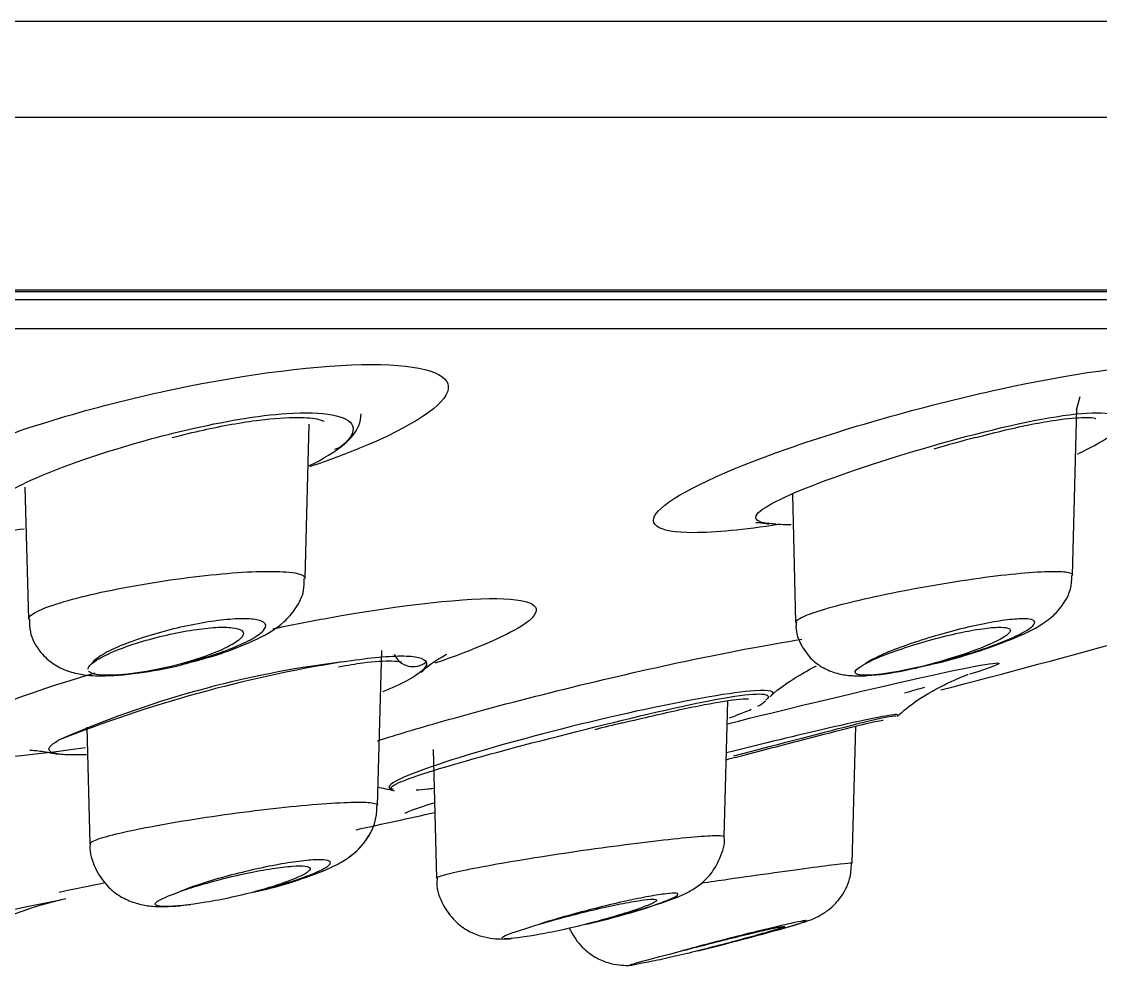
# Model space of a CAD drawing. Header units: millimetres. Extents: x -60 to 7633, y -2614 to 2146.
# Drawn here: x 3011.16 to 3021.7, y 1865.69 to 1874.91 of the extents above; entities that cross this region are included whole.
import ezdxf

# ---------------------------------------------------------------- set-up
doc = ezdxf.new("R2010")
doc.units = ezdxf.units.MM
doc.layers.get('0').update_dxf_attribs({"color": 250})

msp = doc.modelspace()

# ---------------------------------------------------------------- linework, layer by layer
at = {"linetype": 'Continuous'}
for p, q in [((3038.242, 1874.913), (2896.242, 1874.913)), ((3037.593, 1873.976), (2896.891, 1873.976)), ((3032.908, 1872.287), (2901.577, 1872.287)), ((2901.642, 1872.276), (3032.842, 1872.276)), ((3032.248, 1872.192), (2902.237, 1872.192)), ((2902.444, 1871.914), (3032.04, 1871.914)), ((3021.466, 1871.117), (3021.502, 1871.248)), ((3021.428, 1869.501), (3021.471, 1871.131)), ((3013.931, 1869.471), (3013.971, 1870.979)), ((3011.193, 1870.362), (3011.227, 1869.075)), ((3018.691, 1870.294), (3018.723, 1869.044)), ((3014.639, 1867.252), (3014.679, 1868.767)), ((3018.026, 1866.946), (3018.06, 1868.275)), ((3011.797, 1868.018), (3011.827, 1866.879)), ((3019.275, 1866.688), (3019.31, 1868.027)), ((3015.181, 1867.8), (3015.213, 1866.543)), ((3019.275, 1866.688), (3019.275, 1866.688)), ((3015.213, 1866.543), (3015.213, 1866.542))]:
    msp.add_line(p, q, dxfattribs=at)
for centre, radius, start, end in [((3026.922, 1846.885), 24.814, 105.0427, 106.022), ((3010.534, 1879.612), 9.614, 292.5481, 292.9983), ((3021.007, 1869.472), 0.414, 326.1247, 4.0339), ((3012.04, 1871.908), 3.345, 283.2895, 295.2043), ((3016.378, 1855.71), 13.112, 99.1516, 111.7809), ((3015.486, 1858.936), 9.792, 96.997, 113.9355), ((3021.079, 1851.125), 17.412, 103.4493, 104.3622), ((3014.098, 1867.231), 0.533, 323.094, 2.1619), ((3777.113, -1881.789), 3825.504, 101.544126, 101.572438), ((3012.194, 1863.4), 3, 101.5439, 128.3924), ((3015.052, 1873.214), 7.305, 282.8917, 289.8313), ((3014.163, 1881.567), 16.137, 284.4371, 286.4054), ((3012.565, 1886.963), 21.762, 283.8433, 284.9695)]:
    msp.add_arc(centre, radius, start, end, dxfattribs=at)
msp.add_ellipse((3014.986, 1868.807), major_axis=(0.185, 0.075), ratio=0.98908, start_param=3.14842, end_param=5.013737, dxfattribs=at)
for points, knots in [([(3011.185, 1869.952), (3010.955, 1869.93), (3010.745, 1869.918), (3010.07, 1869.918), (3009.793, 1870.007), (3009.834, 1870.311), (3010.148, 1870.524), (3011.207, 1870.958), (3011.932, 1871.17), (3013.372, 1871.473), (3014.08, 1871.561), (3014.579, 1871.561)], [0, 0, 0, 0, 0.084319, 0.084319, 0.313239, 0.313239, 0.54216, 0.54216, 0.77108, 0.77108, 1, 1, 1, 1]), ([(3014.579, 1871.561), (3015.079, 1871.561), (3015.35, 1871.473), (3015.307, 1871.171), (3014.986, 1870.957), (3014.315, 1870.682), (3014.151, 1870.621), (3013.976, 1870.562)], [0, 0, 0, 0, 0.438191, 0.438191, 0.876381, 0.876381, 1, 1, 1, 1]), ([(3018.557, 1869.998), (3018.221, 1869.946), (3017.934, 1869.918), (3017.357, 1869.918), (3017.241, 1870.007), (3017.581, 1870.311), (3018.033, 1870.524), (3019.267, 1870.958), (3020.026, 1871.17), (3021.413, 1871.473), (3022.033, 1871.561), (3022.406, 1871.561)], [0, 0, 0, 0, 0.123592, 0.123592, 0.342694, 0.342694, 0.561796, 0.561796, 0.780898, 0.780898, 1, 1, 1, 1]), ([(3012.631, 1870.849), (3012.742, 1870.877), (3013.017, 1870.944), (3013.474, 1871.026), (3013.86, 1871.051), (3014.071, 1871.033), (3014.115, 1871.005), (3014.116, 1871.008)], [0, 0, 0, 0, 0.145829, 0.423709, 0.656194, 0.855558, 1, 1, 1, 1]), ([(3012.779, 1870.924), (3013.13, 1871.005), (3013.473, 1871.064), (3014.117, 1871.109), (3014.355, 1871.062), (3014.419, 1870.899), (3014.363, 1870.817), (3014.241, 1870.729)], [0, 0, 0, 0, 0.313394, 0.313394, 0.729497, 0.729497, 1, 1, 1, 1]), ([(3013.961, 1870.568), (3013.962, 1870.569), (3014.107, 1870.638), (3014.3, 1870.756), (3014.446, 1870.914), (3014.477, 1871.039), (3014.479, 1871.078)], [0, 0, 0, 0, 0.003537, 0.512376, 0.850366, 1, 1, 1, 1]), ([(3020.31, 1870.837), (3020.772, 1870.962), (3021.219, 1871.058), (3021.812, 1871.109), (3021.95, 1871.062), (3021.874, 1870.938), (3021.846, 1870.91), (3021.807, 1870.879)], [0, 0, 0, 0, 0.442898, 0.442898, 0.885796, 0.885796, 1, 1, 1, 1]), ([(3020.482, 1870.849), (3020.59, 1870.877), (3020.857, 1870.944), (3021.26, 1871.025), (3021.543, 1871.048), (3021.644, 1871.041), (3021.655, 1871.033), (3021.655, 1871.033)], [0, 0, 0, 0, 0.17294, 0.501236, 0.7598, 0.940385, 1, 1, 1, 1]), ([(3021.478, 1870.687), (3021.538, 1870.716), (3021.727, 1870.812), (3021.852, 1870.897), (3021.92, 1870.992)], [0, 0, 0, 0, 0.292764, 1, 1, 1, 1]), ([(3010.846, 1870.168), (3010.89, 1870.24), (3011.032, 1870.332), (3011.543, 1870.563), (3011.972, 1870.711), (3012.434, 1870.837)], [0, 0, 0, 0, 0.4251493, 0.4251493, 1, 1, 1, 1]), ([(3018.447, 1870.009), (3018.347, 1870.022), (3018.311, 1870.053), (3018.407, 1870.177), (3018.66, 1870.297), (3019.38, 1870.563), (3019.847, 1870.711), (3020.31, 1870.837)], [0, 0, 0, 0, 0.231931, 0.231931, 0.615965, 0.615965, 1, 1, 1, 1]), ([(3018.334, 1870.017), (3018.333, 1870.017), (3018.337, 1870.017), (3018.374, 1870.019), (3018.443, 1870.007), (3018.462, 1870.004)], [0, 0, 0, 0, 0.218942, 0.815077, 1, 1, 1, 1]), ([(3018.545, 1870.004), (3018.556, 1870.002), (3018.594, 1869.998), (3018.641, 1869.998), (3018.68, 1869.999)], [0, 0, 0, 0, 0.260927, 1, 1, 1, 1]), ([(3011.227, 1869.074), (3011.227, 1869.087), (3011.239, 1869.103), (3011.262, 1869.12), (3011.297, 1869.144), (3011.357, 1869.172), (3011.437, 1869.2), (3011.519, 1869.229), (3011.624, 1869.26), (3011.744, 1869.29), (3011.866, 1869.321), (3012.005, 1869.351), (3012.152, 1869.379), (3012.298, 1869.407), (3012.456, 1869.434), (3012.611, 1869.456), (3012.764, 1869.478), (3012.919, 1869.497), (3013.063, 1869.511), (3013.204, 1869.525), (3013.338, 1869.534), (3013.454, 1869.538), (3013.568, 1869.542), (3013.667, 1869.541), (3013.743, 1869.535), (3013.788, 1869.532), (3013.826, 1869.527), (3013.856, 1869.52)], [0, 0, 0, 0, 0.083293, 0.083293, 0.083293, 0.203371, 0.203371, 0.203371, 0.325589, 0.325589, 0.325589, 0.449079, 0.449079, 0.449079, 0.572356, 0.572356, 0.572356, 0.693974, 0.693974, 0.693974, 0.81325, 0.81325, 0.81325, 0.930592, 0.930592, 0.930592, 1, 1, 1, 1]), ([(3013.465, 1868.881), (3013.562, 1868.93), (3013.688, 1869.001), (3013.843, 1869.17), (3013.922, 1869.329), (3013.922, 1869.427), (3013.922, 1869.47)], [0, 0, 0, 0, 0.426589, 0.656468, 0.871955, 1, 1, 1, 1]), ([(3013.856, 1869.52), (3013.906, 1869.508), (3013.931, 1869.492), (3013.931, 1869.472), (3013.931, 1869.471), (3013.931, 1869.471), (3013.931, 1869.471)], [0, 0, 0, 0, 0.98852, 0.98852, 0.98852, 1, 1, 1, 1]), ([(3018.724, 1869.041), (3018.723, 1869.05), (3018.733, 1869.061), (3018.751, 1869.073), (3018.781, 1869.093), (3018.837, 1869.116), (3018.913, 1869.142), (3018.99, 1869.168), (3019.091, 1869.197), (3019.206, 1869.226), (3019.324, 1869.256), (3019.46, 1869.287), (3019.603, 1869.317), (3019.748, 1869.347), (3019.904, 1869.376), (3020.059, 1869.403), (3020.213, 1869.43), (3020.37, 1869.454), (3020.516, 1869.475), (3020.661, 1869.495), (3020.799, 1869.511), (3020.919, 1869.522), (3021.037, 1869.533), (3021.14, 1869.539), (3021.22, 1869.54), (3021.3, 1869.541), (3021.359, 1869.538), (3021.393, 1869.529), (3021.416, 1869.523), (3021.428, 1869.515), (3021.428, 1869.504)], [0, 0, 0, 0, 0.065195, 0.065195, 0.065195, 0.170973, 0.170973, 0.170973, 0.27871, 0.27871, 0.27871, 0.388212, 0.388212, 0.388212, 0.498503, 0.498503, 0.498503, 0.608196, 0.608196, 0.608196, 0.716142, 0.716142, 0.716142, 0.822004, 0.822004, 0.822004, 0.926403, 0.926403, 0.926403, 1, 1, 1, 1]), ([(3013.615, 1868.979), (3013.796, 1869.017), (3013.976, 1869.052), (3014.887, 1869.217), (3015.523, 1869.286), (3016.222, 1869.258), (3016.288, 1869.161), (3015.881, 1868.902), (3015.584, 1868.775), (3015.198, 1868.642)], [0, 0, 0, 0, 0.081431, 0.081431, 0.425819, 0.425819, 0.770207, 0.770207, 1, 1, 1, 1]), ([(3020.016, 1868.624), (3020.064, 1868.635), (3020.222, 1868.67), (3020.539, 1868.766), (3020.901, 1868.901), (3021.122, 1869.007), (3021.283, 1869.142), (3021.333, 1869.216), (3021.35, 1869.241)], [0, 0, 0, 0, 0.079466, 0.305435, 0.541293, 0.819307, 0.945832, 1, 1, 1, 1]), ([(3011.236, 1869.075), (3011.236, 1869.028), (3011.238, 1868.923), (3011.323, 1868.765), (3011.45, 1868.642), (3011.596, 1868.566), (3011.768, 1868.524), (3012.001, 1868.513), (3012.331, 1868.546), (3012.644, 1868.603), (3012.782, 1868.644), (3012.809, 1868.652)], [0, 0, 0, 0, 0.063401, 0.165556, 0.250739, 0.333574, 0.428538, 0.573825, 0.778536, 0.962654, 1, 1, 1, 1]), ([(3012.719, 1868.637), (3012.79, 1868.654), (3012.861, 1868.673), (3012.928, 1868.692), (3013.021, 1868.719), (3013.109, 1868.749), (3013.187, 1868.779), (3013.268, 1868.81), (3013.339, 1868.842), (3013.395, 1868.872), (3013.452, 1868.903), (3013.495, 1868.932), (3013.519, 1868.959), (3013.543, 1868.985), (3013.551, 1869.008), (3013.54, 1869.027), (3013.533, 1869.038), (3013.519, 1869.048), (3013.497, 1869.056), (3013.467, 1869.067), (3013.422, 1869.074), (3013.366, 1869.076), (3013.31, 1869.079), (3013.241, 1869.076), (3013.165, 1869.069), (3013.089, 1869.062), (3013.004, 1869.05), (3012.917, 1869.035), (3012.829, 1869.019), (3012.735, 1869), (3012.645, 1868.978), (3012.55, 1868.955), (3012.457, 1868.928), (3012.37, 1868.901), (3012.28, 1868.872), (3012.195, 1868.841), (3012.123, 1868.811), (3012.048, 1868.78), (3011.985, 1868.748), (3011.937, 1868.718), (3011.89, 1868.689), (3011.858, 1868.661), (3011.844, 1868.637)], [0, 0, 0, 0, 0.054872, 0.054872, 0.054872, 0.130485, 0.130485, 0.130485, 0.208849, 0.208849, 0.208849, 0.288113, 0.288113, 0.288113, 0.365813, 0.365813, 0.365813, 0.414693, 0.414693, 0.414693, 0.483953, 0.483953, 0.483953, 0.553247, 0.553247, 0.553247, 0.622204, 0.622204, 0.622204, 0.692612, 0.692612, 0.692612, 0.765931, 0.765931, 0.765931, 0.842539, 0.842539, 0.842539, 0.921448, 0.921448, 0.921448, 1, 1, 1, 1]), ([(3018.73, 1869.045), (3018.728, 1869.028), (3018.72, 1868.953), (3018.773, 1868.812), (3018.877, 1868.674), (3019.004, 1868.586), (3019.134, 1868.538), (3019.274, 1868.517), (3019.465, 1868.52), (3019.723, 1868.554), (3019.931, 1868.604), (3020.016, 1868.624)], [0, 0, 0, 0, 0.026654, 0.135553, 0.23467, 0.320262, 0.402285, 0.491958, 0.623337, 0.867222, 1, 1, 1, 1]), ([(3020.056, 1868.637), (3020.102, 1868.648), (3020.15, 1868.66), (3020.197, 1868.673), (3020.292, 1868.699), (3020.389, 1868.727), (3020.478, 1868.756), (3020.572, 1868.787), (3020.661, 1868.818), (3020.738, 1868.849), (3020.816, 1868.88), (3020.884, 1868.911), (3020.937, 1868.938), (3020.972, 1868.957), (3021.001, 1868.975), (3021.022, 1868.991), (3021.049, 1869.013), (3021.062, 1869.031), (3021.059, 1869.045), (3021.057, 1869.059), (3021.037, 1869.069), (3021.003, 1869.074), (3020.97, 1869.078), (3020.922, 1869.078), (3020.863, 1869.073), (3020.805, 1869.069), (3020.734, 1869.059), (3020.658, 1869.046), (3020.58, 1869.032), (3020.494, 1869.014), (3020.406, 1868.994), (3020.315, 1868.973), (3020.22, 1868.948), (3020.127, 1868.921), (3020.031, 1868.894), (3019.936, 1868.864), (3019.849, 1868.834), (3019.759, 1868.803), (3019.675, 1868.771), (3019.604, 1868.741), (3019.533, 1868.711), (3019.473, 1868.681), (3019.43, 1868.655), (3019.42, 1868.649), (3019.41, 1868.643), (3019.402, 1868.637)], [0, 0, 0, 0, 0.036513, 0.036513, 0.036513, 0.111311, 0.111311, 0.111311, 0.189131, 0.189131, 0.189131, 0.268409, 0.268409, 0.268409, 0.322072, 0.322072, 0.322072, 0.393971, 0.393971, 0.393971, 0.466017, 0.466017, 0.466017, 0.536076, 0.536076, 0.536076, 0.604991, 0.604991, 0.604991, 0.674879, 0.674879, 0.674879, 0.7474, 0.7474, 0.7474, 0.823238, 0.823238, 0.823238, 0.901752, 0.901752, 0.901752, 0.981017, 0.981017, 0.981017, 1, 1, 1, 1]), ([(3011.844, 1868.637), (3011.861, 1868.652), (3011.885, 1868.669), (3011.914, 1868.686), (3011.958, 1868.712), (3012.015, 1868.739), (3012.082, 1868.766), (3012.15, 1868.794), (3012.229, 1868.822), (3012.313, 1868.848), (3012.397, 1868.873), (3012.488, 1868.898), (3012.578, 1868.918), (3012.666, 1868.938), (3012.755, 1868.956), (3012.838, 1868.968), (3012.917, 1868.98), (3012.993, 1868.989), (3013.058, 1868.992), (3013.121, 1868.996), (3013.176, 1868.995), (3013.218, 1868.99), (3013.26, 1868.985), (3013.291, 1868.976), (3013.308, 1868.964), (3013.326, 1868.952), (3013.331, 1868.935), (3013.323, 1868.917), (3013.315, 1868.897), (3013.292, 1868.875), (3013.258, 1868.851), (3013.237, 1868.837), (3013.211, 1868.821), (3013.181, 1868.806), (3013.128, 1868.779), (3013.062, 1868.75), (3012.988, 1868.723), (3012.914, 1868.695), (3012.83, 1868.668), (3012.743, 1868.643), (3012.735, 1868.641), (3012.727, 1868.639), (3012.719, 1868.637)], [0, 0, 0, 0, 0.054481, 0.054481, 0.054481, 0.137572, 0.137572, 0.137572, 0.222906, 0.222906, 0.222906, 0.30806, 0.30806, 0.30806, 0.390528, 0.390528, 0.390528, 0.469135, 0.469135, 0.469135, 0.54462, 0.54462, 0.54462, 0.61902, 0.61902, 0.61902, 0.694615, 0.694615, 0.694615, 0.773134, 0.773134, 0.773134, 0.821448, 0.821448, 0.821448, 0.906886, 0.906886, 0.906886, 0.992368, 0.992368, 0.992368, 1, 1, 1, 1]), ([(3019.402, 1868.637), (3019.408, 1868.64), (3019.415, 1868.644), (3019.422, 1868.647), (3019.468, 1868.671), (3019.526, 1868.697), (3019.593, 1868.723), (3019.662, 1868.75), (3019.741, 1868.778), (3019.824, 1868.805), (3019.909, 1868.833), (3020, 1868.859), (3020.09, 1868.883), (3020.179, 1868.907), (3020.269, 1868.928), (3020.352, 1868.945), (3020.431, 1868.962), (3020.507, 1868.975), (3020.572, 1868.983), (3020.634, 1868.991), (3020.687, 1868.995), (3020.728, 1868.994), (3020.767, 1868.994), (3020.795, 1868.989), (3020.809, 1868.981), (3020.824, 1868.972), (3020.825, 1868.96), (3020.814, 1868.944), (3020.803, 1868.928), (3020.777, 1868.909), (3020.741, 1868.888), (3020.719, 1868.875), (3020.693, 1868.862), (3020.664, 1868.848), (3020.61, 1868.822), (3020.542, 1868.794), (3020.467, 1868.766), (3020.392, 1868.739), (3020.308, 1868.71), (3020.221, 1868.684), (3020.167, 1868.668), (3020.112, 1868.652), (3020.056, 1868.637)], [0, 0, 0, 0, 0.012069, 0.012069, 0.012069, 0.093386, 0.093386, 0.093386, 0.17778, 0.17778, 0.17778, 0.263365, 0.263365, 0.263365, 0.347501, 0.347501, 0.347501, 0.42816, 0.42816, 0.42816, 0.505086, 0.505086, 0.505086, 0.579761, 0.579761, 0.579761, 0.654459, 0.654459, 0.654459, 0.731278, 0.731278, 0.731278, 0.776875, 0.776875, 0.776875, 0.862065, 0.862065, 0.862065, 0.947227, 0.947227, 0.947227, 1, 1, 1, 1]), ([(3014.636, 1867.885), (3014.827, 1867.945), (3015.037, 1868.008), (3015.979, 1868.276), (3016.823, 1868.486), (3018.029, 1868.745), (3018.452, 1868.825), (3018.785, 1868.877)], [0, 0, 0, 0, 0.161824, 0.161824, 0.676422, 0.676422, 1, 1, 1, 1]), ([(3015.063, 1868.556), (3015.085, 1868.575), (3015.166, 1868.646), (3015.277, 1868.71), (3015.313, 1868.73), (3015.315, 1868.731), (3015.315, 1868.731)], [0, 0, 0, 0, 0.134766, 0.585093, 0.957788, 1, 1, 1, 1]), ([(3012.719, 1868.637), (3012.592, 1868.602), (3012.458, 1868.574), (3012.21, 1868.536), (3012.094, 1868.525), (3011.915, 1868.525), (3011.853, 1868.535), (3011.821, 1868.558), (3011.817, 1868.562), (3011.814, 1868.565)], [0, 0, 0, 0, 0.314961, 0.314961, 0.629922, 0.629922, 0.944884, 0.944884, 1, 1, 1, 1]), ([(3014.256, 1868.608), (3014.347, 1868.624), (3014.554, 1868.659), (3014.769, 1868.669), (3014.86, 1868.659), (3014.871, 1868.655), (3014.871, 1868.655)], [0, 0, 0, 0, 0.242557, 0.651318, 0.919973, 1, 1, 1, 1]), ([(3014.293, 1868.655), (3014.411, 1868.674), (3014.519, 1868.689), (3014.713, 1868.708), (3014.799, 1868.714), (3014.94, 1868.714), (3014.997, 1868.709), (3015.079, 1868.689), (3015.103, 1868.674), (3015.112, 1868.655)], [0, 0, 0, 0, 0.25, 0.25, 0.5, 0.5, 0.75, 0.75, 1, 1, 1, 1]), ([(3015.112, 1868.655), (3015.12, 1868.635), (3015.111, 1868.611), (3015.06, 1868.556), (3015.018, 1868.525), (3014.905, 1868.46), (3014.833, 1868.424), (3014.729, 1868.38), (3014.709, 1868.372), (3014.688, 1868.363)], [0, 0, 0, 0, 0.309116, 0.309116, 0.618232, 0.618232, 0.927347, 0.927347, 1, 1, 1, 1]), ([(3015.067, 1868.565), (3015.081, 1868.575), (3015.091, 1868.585), (3015.121, 1868.618), (3015.125, 1868.638), (3015.112, 1868.655)], [0, 0, 0, 0, 0.280121, 0.280121, 1, 1, 1, 1]), ([(3018.058, 1868.051), (3018.629, 1868.194), (3019.182, 1868.327), (3020.217, 1868.565), (3020.611, 1868.645), (3020.694, 1868.645)], [0, 0, 0, 0, 0.429563, 0.429563, 1, 1, 1, 1]), ([(3018.473, 1868.314), (3018.476, 1868.318), (3018.557, 1868.398), (3018.722, 1868.503), (3018.874, 1868.592), (3018.92, 1868.613), (3018.925, 1868.616), (3018.925, 1868.616)], [0, 0, 0, 0, 0.015561, 0.386196, 0.666968, 0.892574, 1, 1, 1, 1]), ([(3020.056, 1868.637), (3019.926, 1868.602), (3019.797, 1868.574), (3019.57, 1868.536), (3019.472, 1868.525), (3019.339, 1868.525), (3019.304, 1868.535), (3019.304, 1868.574), (3019.338, 1868.602), (3019.402, 1868.637)], [0, 0, 0, 0, 0.25, 0.25, 0.5, 0.5, 0.75, 0.75, 1, 1, 1, 1]), ([(3011.783, 1867.817), (3011.264, 1867.739), (3010.836, 1867.702), (3010.22, 1867.728), (3010.158, 1867.827), (3010.641, 1868.136), (3011.18, 1868.343), (3011.879, 1868.549)], [0, 0, 0, 0, 0.276097, 0.276097, 0.638306, 0.638306, 1, 1, 1, 1]), ([(3019.715, 1868.125), (3019.78, 1868.18), (3019.912, 1868.289), (3020.129, 1868.411), (3020.294, 1868.488), (3020.374, 1868.521), (3020.404, 1868.532), (3020.409, 1868.533), (3020.409, 1868.533)], [0, 0, 0, 0, 0.198836, 0.474396, 0.643455, 0.771841, 0.908185, 1, 1, 1, 1]), ([(3018.485, 1868.326), (3018.533, 1868.367), (3018.478, 1868.385), (3018.108, 1868.358), (3017.715, 1868.291), (3016.791, 1868.092), (3016.261, 1867.96), (3015.376, 1867.708), (3015.021, 1867.589), (3014.745, 1867.457), (3014.721, 1867.423), (3014.78, 1867.411)], [0, 0, 0, 0, 0.167733, 0.167733, 0.394708, 0.394708, 0.621683, 0.621683, 0.848658, 0.848658, 1, 1, 1, 1]), ([(3016.854, 1868.043), (3017.329, 1868.16), (3017.776, 1868.262), (3018.373, 1868.36), (3018.507, 1868.35), (3018.435, 1868.285), (3018.433, 1868.283), (3018.43, 1868.281)], [0, 0, 0, 0, 0.4918, 0.4918, 0.9836, 0.9836, 1, 1, 1, 1]), ([(3017.03, 1868.059), (3017.141, 1868.086), (3017.415, 1868.151), (3017.838, 1868.243), (3018.131, 1868.29), (3018.244, 1868.297), (3018.263, 1868.294), (3018.263, 1868.295)], [0, 0, 0, 0, 0.166608, 0.486378, 0.761821, 0.925898, 1, 1, 1, 1]), ([(3018.077, 1868.108), (3018.129, 1868.128), (3018.206, 1868.159), (3018.268, 1868.182), (3018.29, 1868.192)], [0, 0, 0, 0, 0.6201412, 1, 1, 1, 1]), ([(3018.046, 1867.7), (3018.114, 1867.718), (3018.37, 1867.784), (3018.833, 1867.905), (3019.276, 1868.02), (3019.509, 1868.076), (3019.575, 1868.087), (3019.579, 1868.087), (3019.579, 1868.087)], [0, 0, 0, 0, 0.090989, 0.362218, 0.631601, 0.863059, 0.986091, 1, 1, 1, 1]), ([(3019.707, 1868.141), (3019.655, 1868.141), (3019.404, 1868.091), (3018.75, 1867.94), (3018.403, 1867.857), (3018.048, 1867.768)], [0, 0, 0, 0, 0.574899, 0.574899, 1, 1, 1, 1]), ([(3018.12, 1867.738), (3018.588, 1867.859), (3019.024, 1867.975), (3019.587, 1868.116), (3019.726, 1868.144), (3019.7, 1868.123)], [0, 0, 0, 0, 0.523649, 0.523649, 1, 1, 1, 1]), ([(3014.793, 1867.409), (3014.763, 1867.415), (3014.76, 1867.427), (3014.857, 1867.493), (3015.127, 1867.582), (3015.889, 1867.798), (3016.378, 1867.926), (3016.854, 1868.043)], [0, 0, 0, 0, 0.158224, 0.158224, 0.579112, 0.579112, 1, 1, 1, 1]), ([(3011.496, 1867.759), (3011.468, 1867.765), (3011.449, 1867.772), (3011.424, 1867.794), (3011.424, 1867.809), (3011.449, 1867.844), (3011.475, 1867.863), (3011.513, 1867.886)], [0, 0, 0, 0, 0.287586, 0.287586, 0.643793, 0.643793, 1, 1, 1, 1]), ([(3011.24, 1867.792), (3011.24, 1867.792), (3011.251, 1867.792), (3011.323, 1867.79), (3011.442, 1867.767), (3011.512, 1867.754)], [0, 0, 0, 0, 0.188125, 0.599346, 1, 1, 1, 1]), ([(3011.795, 1867.749), (3011.751, 1867.747), (3011.71, 1867.746), (3011.61, 1867.746), (3011.557, 1867.749), (3011.51, 1867.756), (3011.503, 1867.757), (3011.496, 1867.759)], [0, 0, 0, 0, 0.325565, 0.325565, 0.891061, 0.891061, 1, 1, 1, 1]), ([(3015.016, 1867.404), (3015.051, 1867.407), (3015.103, 1867.412), (3015.163, 1867.419), (3015.181, 1867.422)], [0, 0, 0, 0, 0.717747, 1, 1, 1, 1]), ([(3011.827, 1866.877), (3011.827, 1866.886), (3011.84, 1866.896), (3011.867, 1866.908), (3011.904, 1866.925), (3011.967, 1866.945), (3012.052, 1866.966), (3012.137, 1866.988), (3012.246, 1867.012), (3012.371, 1867.036), (3012.496, 1867.06), (3012.64, 1867.086), (3012.79, 1867.11), (3012.942, 1867.134), (3013.104, 1867.158), (3013.263, 1867.179), (3013.422, 1867.201), (3013.583, 1867.22), (3013.733, 1867.236), (3013.88, 1867.251), (3014.021, 1867.264), (3014.142, 1867.272), (3014.261, 1867.28), (3014.365, 1867.285), (3014.445, 1867.285), (3014.524, 1867.285), (3014.581, 1867.281), (3014.611, 1867.273), (3014.63, 1867.269), (3014.639, 1867.263), (3014.639, 1867.255)], [0, 0, 0, 0, 0.076486, 0.076486, 0.076486, 0.182937, 0.182937, 0.182937, 0.290629, 0.290629, 0.290629, 0.399375, 0.399375, 0.399375, 0.50852, 0.50852, 0.50852, 0.617205, 0.617205, 0.617205, 0.724765, 0.724765, 0.724765, 0.831048, 0.831048, 0.831048, 0.936478, 0.936478, 0.936478, 1, 1, 1, 1]), ([(3014.287, 1866.7), (3014.298, 1866.707), (3014.36, 1866.746), (3014.46, 1866.822), (3014.531, 1866.921), (3014.556, 1866.964)], [0, 0, 0, 0, 0.119299, 0.650592, 1, 1, 1, 1]), ([(3015.214, 1866.542), (3015.213, 1866.543), (3015.214, 1866.544), (3015.214, 1866.545), (3015.219, 1866.552), (3015.251, 1866.564), (3015.306, 1866.579), (3015.362, 1866.594), (3015.444, 1866.612), (3015.544, 1866.632), (3015.645, 1866.652), (3015.768, 1866.675), (3015.903, 1866.698), (3016.04, 1866.721), (3016.192, 1866.746), (3016.347, 1866.77), (3016.503, 1866.794), (3016.667, 1866.818), (3016.825, 1866.839), (3016.982, 1866.861), (3017.138, 1866.881), (3017.279, 1866.898), (3017.419, 1866.915), (3017.548, 1866.929), (3017.655, 1866.939), (3017.762, 1866.949), (3017.85, 1866.955), (3017.912, 1866.958), (3017.973, 1866.96), (3018.011, 1866.958), (3018.022, 1866.952), (3018.025, 1866.951), (3018.026, 1866.95), (3018.026, 1866.948)], [0, 0, 0, 0, 0.010523, 0.010523, 0.010523, 0.116158, 0.116158, 0.116158, 0.222515, 0.222515, 0.222515, 0.330021, 0.330021, 0.330021, 0.438628, 0.438628, 0.438628, 0.547801, 0.547801, 0.547801, 0.656738, 0.656738, 0.656738, 0.764723, 0.764723, 0.764723, 0.871469, 0.871469, 0.871469, 0.977256, 0.977256, 0.977256, 1, 1, 1, 1]), ([(3017.531, 1866.343), (3017.582, 1866.362), (3017.656, 1866.394), (3017.787, 1866.473), (3017.904, 1866.585), (3017.991, 1866.741), (3018.035, 1866.878), (3018.025, 1866.946), (3018.024, 1866.948)], [0, 0, 0, 0, 0.259665, 0.426964, 0.589177, 0.777138, 0.993112, 1, 1, 1, 1]), ([(3011.831, 1866.881), (3011.829, 1866.873), (3011.819, 1866.796), (3011.872, 1866.639), (3011.98, 1866.472), (3012.121, 1866.36), (3012.262, 1866.298), (3012.402, 1866.268), (3012.573, 1866.259), (3012.709, 1866.273), (3012.815, 1866.286)], [0, 0, 0, 0, 0.014615, 0.165999, 0.304316, 0.420648, 0.526619, 0.630754, 0.753522, 1, 1, 1, 1]), ([(3013.434, 1866.407), (3013.479, 1866.417), (3013.636, 1866.453), (3013.929, 1866.543), (3014.176, 1866.638), (3014.357, 1866.737), (3014.472, 1866.841), (3014.515, 1866.9), (3014.524, 1866.912)], [0, 0, 0, 0, 0.088496, 0.354481, 0.6513, 0.828115, 0.970126, 1, 1, 1, 1]), ([(3013.465, 1866.417), (3013.513, 1866.429), (3013.562, 1866.442), (3013.609, 1866.455), (3013.697, 1866.479), (3013.781, 1866.505), (3013.855, 1866.53), (3013.93, 1866.555), (3013.996, 1866.58), (3014.047, 1866.603), (3014.082, 1866.618), (3014.11, 1866.632), (3014.131, 1866.646), (3014.161, 1866.664), (3014.177, 1866.68), (3014.177, 1866.692), (3014.178, 1866.704), (3014.163, 1866.713), (3014.134, 1866.718), (3014.105, 1866.723), (3014.062, 1866.723), (3014.008, 1866.72), (3013.954, 1866.717), (3013.888, 1866.71), (3013.816, 1866.699), (3013.743, 1866.689), (3013.662, 1866.675), (3013.578, 1866.658), (3013.492, 1866.641), (3013.402, 1866.621), (3013.314, 1866.599), (3013.223, 1866.577), (3013.132, 1866.553), (3013.049, 1866.529), (3012.964, 1866.504), (3012.884, 1866.478), (3012.816, 1866.453), (3012.782, 1866.441), (3012.75, 1866.429), (3012.722, 1866.417)], [0, 0, 0, 0, 0.046693, 0.046693, 0.046693, 0.134992, 0.134992, 0.134992, 0.224682, 0.224682, 0.224682, 0.284402, 0.284402, 0.284402, 0.368032, 0.368032, 0.368032, 0.451795, 0.451795, 0.451795, 0.533722, 0.533722, 0.533722, 0.614453, 0.614453, 0.614453, 0.695862, 0.695862, 0.695862, 0.779492, 0.779492, 0.779492, 0.86602, 0.86602, 0.86602, 0.954953, 0.954953, 0.954953, 1, 1, 1, 1]), ([(3012.722, 1866.417), (3012.761, 1866.431), (3012.805, 1866.445), (3012.851, 1866.46), (3012.928, 1866.483), (3013.013, 1866.507), (3013.1, 1866.529), (3013.186, 1866.552), (3013.277, 1866.573), (3013.364, 1866.591), (3013.45, 1866.609), (3013.534, 1866.624), (3013.609, 1866.636), (3013.682, 1866.647), (3013.749, 1866.655), (3013.804, 1866.659), (3013.857, 1866.663), (3013.9, 1866.663), (3013.93, 1866.659), (3013.959, 1866.656), (3013.976, 1866.648), (3013.979, 1866.638), (3013.982, 1866.628), (3013.972, 1866.614), (3013.949, 1866.598), (3013.926, 1866.582), (3013.889, 1866.563), (3013.841, 1866.543), (3013.792, 1866.522), (3013.73, 1866.499), (3013.661, 1866.476), (3013.601, 1866.456), (3013.534, 1866.436), (3013.465, 1866.417)], [0, 0, 0, 0, 0.060404, 0.060404, 0.060404, 0.160423, 0.160423, 0.160423, 0.26046, 0.26046, 0.26046, 0.358273, 0.358273, 0.358273, 0.452681, 0.452681, 0.452681, 0.544155, 0.544155, 0.544155, 0.634423, 0.634423, 0.634423, 0.725584, 0.725584, 0.725584, 0.819306, 0.819306, 0.819306, 0.916264, 0.916264, 0.916264, 1, 1, 1, 1]), ([(3017.801, 1866.494), (3017.887, 1866.507), (3017.974, 1866.52), (3018.059, 1866.532), (3018.217, 1866.555), (3018.373, 1866.577), (3018.515, 1866.597), (3018.656, 1866.617), (3018.786, 1866.635), (3018.895, 1866.649), (3019.003, 1866.664), (3019.093, 1866.675), (3019.157, 1866.682), (3019.22, 1866.689), (3019.259, 1866.692), (3019.271, 1866.692), (3019.274, 1866.692), (3019.275, 1866.691), (3019.275, 1866.691)], [0, 0, 0, 0, 0.114613, 0.114613, 0.114613, 0.326388, 0.326388, 0.326388, 0.537191, 0.537191, 0.537191, 0.745916, 0.745916, 0.745916, 0.952403, 0.952403, 0.952403, 1, 1, 1, 1]), ([(3018.721, 1866.087), (3018.761, 1866.099), (3018.82, 1866.118), (3018.884, 1866.14), (3018.964, 1866.177), (3019.059, 1866.239), (3019.171, 1866.352), (3019.259, 1866.514), (3019.266, 1866.632), (3019.268, 1866.688)], [0, 0, 0, 0, 0.204382, 0.333589, 0.41085, 0.515318, 0.653598, 0.857203, 1, 1, 1, 1]), ([(3015.22, 1866.543), (3015.219, 1866.525), (3015.21, 1866.44), (3015.269, 1866.282), (3015.382, 1866.126), (3015.518, 1866.025), (3015.649, 1865.972), (3015.766, 1865.95), (3015.865, 1865.946), (3015.916, 1865.95), (3015.948, 1865.952)], [0, 0, 0, 0, 0.044195, 0.23432, 0.404803, 0.545786, 0.668781, 0.777941, 0.87969, 1, 1, 1, 1]), ([(3013.465, 1866.417), (3013.383, 1866.394), (3013.3, 1866.374), (3013.128, 1866.336), (3013.042, 1866.32), (3012.797, 1866.28), (3012.655, 1866.265), (3012.478, 1866.265), (3012.446, 1866.279), (3012.505, 1866.333), (3012.593, 1866.371), (3012.722, 1866.417)], [0, 0, 0, 0, 0.125, 0.125, 0.25, 0.25, 0.5, 0.5, 0.75, 0.75, 1, 1, 1, 1]), ([(3016.686, 1866.095), (3016.763, 1866.114), (3016.842, 1866.134), (3016.918, 1866.154), (3017.009, 1866.179), (3017.098, 1866.204), (3017.178, 1866.228), (3017.232, 1866.244), (3017.282, 1866.26), (3017.327, 1866.275), (3017.392, 1866.296), (3017.447, 1866.316), (3017.488, 1866.333), (3017.529, 1866.35), (3017.557, 1866.365), (3017.568, 1866.375), (3017.579, 1866.385), (3017.575, 1866.391), (3017.556, 1866.394), (3017.537, 1866.396), (3017.503, 1866.395), (3017.458, 1866.389), (3017.413, 1866.384), (3017.355, 1866.375), (3017.288, 1866.363), (3017.221, 1866.351), (3017.144, 1866.335), (3017.063, 1866.317), (3016.98, 1866.299), (3016.89, 1866.278), (3016.802, 1866.256), (3016.71, 1866.233), (3016.617, 1866.209), (3016.53, 1866.185), (3016.441, 1866.16), (3016.355, 1866.135), (3016.28, 1866.112), (3016.263, 1866.106), (3016.246, 1866.101), (3016.229, 1866.095)], [0, 0, 0, 0, 0.07355, 0.07355, 0.07355, 0.161963, 0.161963, 0.161963, 0.220808, 0.220808, 0.220808, 0.306315, 0.306315, 0.306315, 0.391966, 0.391966, 0.391966, 0.475504, 0.475504, 0.475504, 0.556804, 0.556804, 0.556804, 0.637462, 0.637462, 0.637462, 0.719247, 0.719247, 0.719247, 0.803437, 0.803437, 0.803437, 0.890373, 0.890373, 0.890373, 0.979246, 0.979246, 0.979246, 1, 1, 1, 1]), ([(3016.229, 1866.095), (3016.238, 1866.098), (3016.247, 1866.1), (3016.256, 1866.103), (3016.332, 1866.126), (3016.417, 1866.149), (3016.503, 1866.172), (3016.59, 1866.194), (3016.681, 1866.217), (3016.767, 1866.237), (3016.852, 1866.257), (3016.936, 1866.275), (3017.011, 1866.29), (3017.084, 1866.305), (3017.15, 1866.317), (3017.204, 1866.324), (3017.255, 1866.332), (3017.297, 1866.336), (3017.324, 1866.337), (3017.351, 1866.337), (3017.365, 1866.334), (3017.365, 1866.327), (3017.366, 1866.321), (3017.352, 1866.31), (3017.327, 1866.298), (3017.3, 1866.285), (3017.261, 1866.269), (3017.212, 1866.251), (3017.161, 1866.233), (3017.098, 1866.212), (3017.028, 1866.191), (3016.956, 1866.169), (3016.875, 1866.146), (3016.792, 1866.123), (3016.757, 1866.114), (3016.722, 1866.104), (3016.686, 1866.095)], [0, 0, 0, 0, 0.011297, 0.011297, 0.011297, 0.109563, 0.109563, 0.109563, 0.209, 0.209, 0.209, 0.307403, 0.307403, 0.307403, 0.402998, 0.402998, 0.402998, 0.495383, 0.495383, 0.495383, 0.585644, 0.585644, 0.585644, 0.675692, 0.675692, 0.675692, 0.767415, 0.767415, 0.767415, 0.862013, 0.862013, 0.862013, 0.959559, 0.959559, 0.959559, 1, 1, 1, 1]), ([(3015.851, 1865.957), (3015.851, 1865.964), (3015.868, 1865.975), (3015.965, 1866.014), (3016.082, 1866.051), (3016.229, 1866.095)], [0, 0, 0, 0, 0.34943, 0.34943, 1, 1, 1, 1]), ([(3016.686, 1866.095), (3016.601, 1866.073), (3016.518, 1866.053), (3016.352, 1866.017), (3016.272, 1866.002), (3016.055, 1865.963), (3015.942, 1865.949), (3015.883, 1865.949), (3015.879, 1865.949), (3015.876, 1865.949)], [0, 0, 0, 0, 0.240137, 0.240137, 0.480274, 0.480274, 0.960547, 0.960547, 1, 1, 1, 1]), ([(3018.723, 1866.089), (3018.73, 1866.091), (3018.737, 1866.093), (3018.743, 1866.095), (3018.783, 1866.107), (3018.81, 1866.117), (3018.821, 1866.122), (3018.832, 1866.127), (3018.828, 1866.129), (3018.81, 1866.126), (3018.792, 1866.124), (3018.759, 1866.118), (3018.715, 1866.108), (3018.67, 1866.099), (3018.613, 1866.086), (3018.547, 1866.07), (3018.48, 1866.055), (3018.402, 1866.036), (3018.321, 1866.016), (3018.236, 1865.995), (3018.146, 1865.972), (3018.056, 1865.949), (3017.963, 1865.925), (3017.869, 1865.901), (3017.781, 1865.877), (3017.725, 1865.862), (3017.671, 1865.848), (3017.62, 1865.834)], [0, 0, 0, 0, 0.020194, 0.020194, 0.020194, 0.148433, 0.148433, 0.148433, 0.273984, 0.273984, 0.273984, 0.397602, 0.397602, 0.397602, 0.521915, 0.521915, 0.521915, 0.649179, 0.649179, 0.649179, 0.780485, 0.780485, 0.780485, 0.915292, 0.915292, 0.915292, 1, 1, 1, 1]), ([(3017.774, 1865.834), (3017.815, 1865.844), (3017.857, 1865.855), (3017.899, 1865.865), (3017.99, 1865.888), (3018.084, 1865.913), (3018.175, 1865.936), (3018.266, 1865.961), (3018.356, 1865.985), (3018.436, 1866.007), (3018.49, 1866.021), (3018.54, 1866.035), (3018.586, 1866.048), (3018.639, 1866.063), (3018.686, 1866.077), (3018.723, 1866.089)], [0, 0, 0, 0, 0.116908, 0.116908, 0.116908, 0.369499, 0.369499, 0.369499, 0.626186, 0.626186, 0.626186, 0.796494, 0.796494, 0.796494, 1, 1, 1, 1]), ([(3016.513, 1866.054), (3016.516, 1866.046), (3016.55, 1865.977), (3016.622, 1865.872), (3016.755, 1865.77), (3016.881, 1865.715), (3016.991, 1865.692), (3017.075, 1865.689), (3017.108, 1865.691), (3017.121, 1865.692)], [0, 0, 0, 0, 0.032049, 0.287688, 0.495391, 0.671483, 0.819295, 0.93588, 1, 1, 1, 1]), ([(3017.62, 1865.834), (3017.663, 1865.845), (3017.708, 1865.857), (3017.753, 1865.869), (3017.839, 1865.891), (3017.929, 1865.914), (3018.014, 1865.936), (3018.1, 1865.957), (3018.184, 1865.978), (3018.259, 1865.996), (3018.333, 1866.014), (3018.4, 1866.029), (3018.454, 1866.042), (3018.507, 1866.053), (3018.549, 1866.062), (3018.576, 1866.067), (3018.603, 1866.072), (3018.617, 1866.073), (3018.616, 1866.07), (3018.616, 1866.068), (3018.601, 1866.062), (3018.575, 1866.053), (3018.548, 1866.044), (3018.508, 1866.032), (3018.458, 1866.018), (3018.407, 1866.003), (3018.345, 1865.985), (3018.276, 1865.966), (3018.205, 1865.947), (3018.125, 1865.925), (3018.043, 1865.904), (3017.959, 1865.881), (3017.87, 1865.858), (3017.784, 1865.836), (3017.781, 1865.836), (3017.777, 1865.835), (3017.774, 1865.834)], [0, 0, 0, 0, 0.051142, 0.051142, 0.051142, 0.149573, 0.149573, 0.149573, 0.24832, 0.24832, 0.24832, 0.345307, 0.345307, 0.345307, 0.439275, 0.439275, 0.439275, 0.530428, 0.530428, 0.530428, 0.620205, 0.620205, 0.620205, 0.710522, 0.710522, 0.710522, 0.803001, 0.803001, 0.803001, 0.89841, 0.89841, 0.89841, 0.996332, 0.996332, 0.996332, 1, 1, 1, 1]), ([(3017.774, 1865.834), (3017.69, 1865.812), (3017.61, 1865.793), (3017.457, 1865.758), (3017.386, 1865.743), (3017.204, 1865.705), (3017.124, 1865.691), (3017.087, 1865.691), (3017.13, 1865.705), (3017.318, 1865.755), (3017.459, 1865.791), (3017.62, 1865.834)], [0, 0, 0, 0, 0.125, 0.125, 0.25, 0.25, 0.5, 0.5, 0.75, 0.75, 1, 1, 1, 1])]:
    msp.add_open_spline(points, degree=3, knots=knots, dxfattribs=at)
for points in [[(3012.434, 1870.837), (3012.549, 1870.868), (3012.664, 1870.897), (3012.779, 1870.924)], [(3018.528, 1870.003), (3018.498, 1870.004), (3018.471, 1870.006), (3018.447, 1870.009)], [(3020.142, 1868.381), (3021.405, 1868.711), (3022.675, 1869.06), (3023.927, 1869.42)], [(3011.809, 1868.583), (3011.81, 1868.599), (3011.821, 1868.617), (3011.844, 1868.637)], [(3020.694, 1868.645), (3020.752, 1868.645), (3020.653, 1868.605), (3020.421, 1868.534)], [(3019.983, 1868.405), (3019.921, 1868.388), (3019.855, 1868.369), (3019.786, 1868.35)], [(3018.354, 1868.222), (3018.38, 1868.237), (3018.404, 1868.253), (3018.428, 1868.275)], [(3019.715, 1868.135), (3019.72, 1868.139), (3019.718, 1868.141), (3019.707, 1868.141)], [(3014.639, 1867.433), (3014.689, 1867.423), (3014.742, 1867.411), (3014.8, 1867.397)], [(3014.908, 1867.174), (3014.908, 1867.185), (3015.005, 1867.222), (3015.188, 1867.279)], [(3014.43, 1867.016), (3014.687, 1867.072), (3014.943, 1867.128), (3015.198, 1867.184)], [(3011.527, 1866.407), (3011.679, 1866.438), (3011.829, 1866.469), (3011.977, 1866.5)]]:
    msp.add_open_spline(points, degree=3, dxfattribs=at)

doc.saveas('drawing.dxf')
